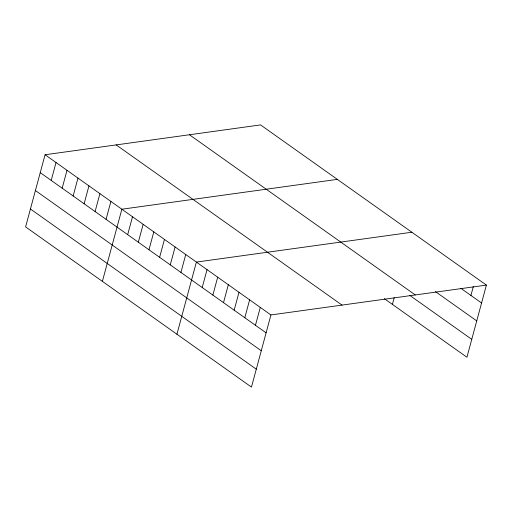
<?xml version="1.0" encoding="UTF-8"?>
<svg xmlns="http://www.w3.org/2000/svg" width="512" height="512" viewBox="0 0 512 512"><rect width="100%" height="100%" fill="white"/><g stroke="black" fill="none" stroke-linecap="round" stroke-linejoin="round"><path stroke-width="0.77" d="M486.4 285.101L260.538 124.909L45.069 154.752L25.6 226.899L251.462 387.091L270.931 314.944L486.4 285.101L466.931 357.248L384.256 298.611M51.206 180.429L56.038 162.528M62.176 188.205L67.008 170.31M73.152 195.987L77.978 178.093M84.122 203.77L88.947 185.875M95.091 211.552L99.917 193.651M106.061 219.328L110.893 201.434M102.394 281.363L121.862 209.216L337.331 179.373M127.68 234.662L132.506 216.768M138.33 242.214L143.155 224.32M148.973 249.766L153.805 231.872M159.622 257.318L164.454 239.424M170.272 264.87L175.098 246.976M180.922 272.422L185.747 254.528M176.928 334.227L196.397 262.08L411.866 232.237M202.214 287.526L207.04 269.632M212.864 295.078L217.69 277.184M223.507 302.63L228.339 284.736M234.157 310.182L238.989 292.288M244.806 317.734L249.632 299.84M255.456 325.286L260.282 307.392M392.397 304.384L394.208 297.67M470.925 295.45L473.338 286.496M460.902 288.339L481.574 303.002M435.405 291.584L476.742 320.902M189.434 134.752L415.296 294.95M409.754 295.366L471.763 339.347M116.173 144.902L342.035 305.094M45.069 154.752L270.931 314.944M40.237 172.646L266.099 332.838M35.405 190.547L261.267 350.746M30.432 208.992L256.294 369.19"/></g></svg>
